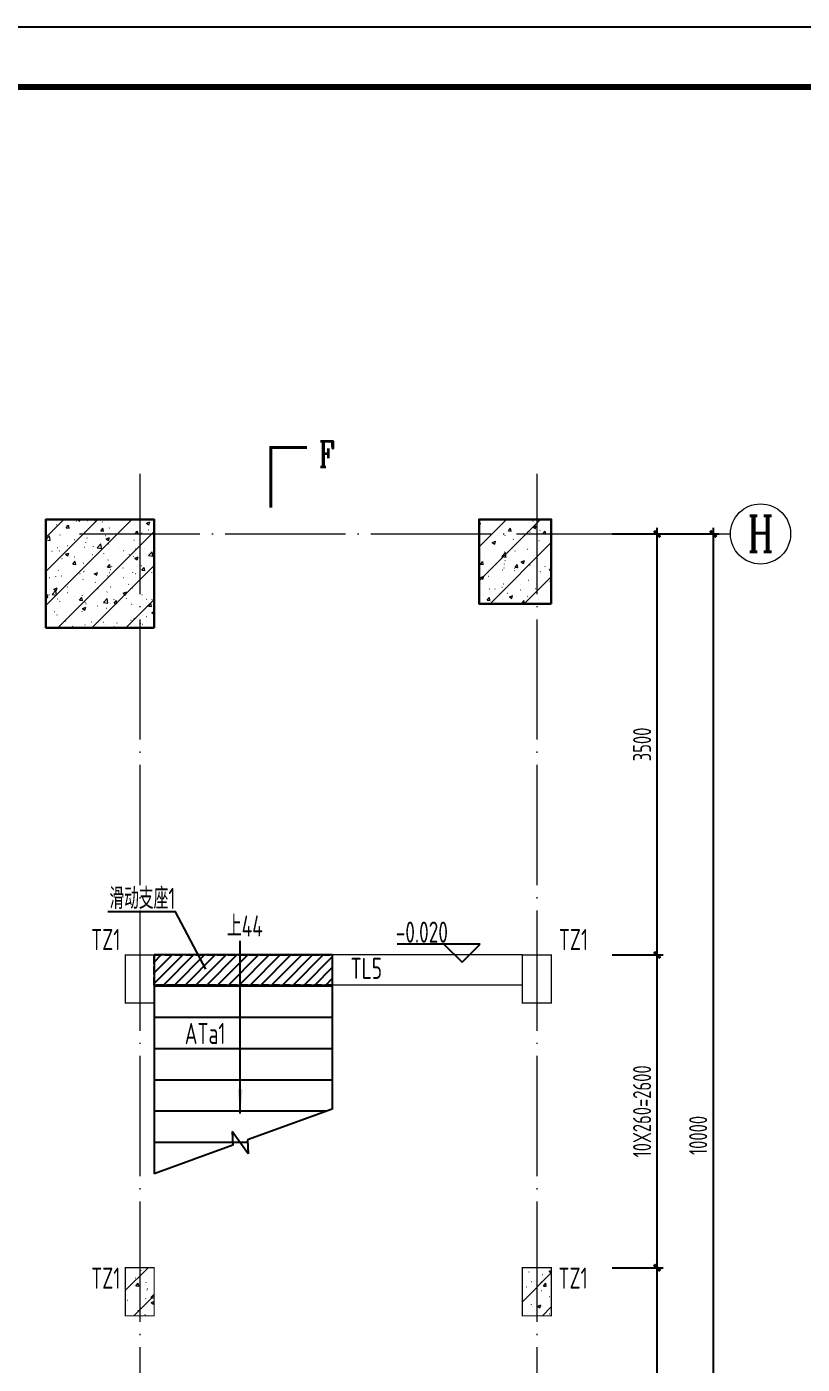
# Model space of a CAD drawing. Extents: x 56246 to 893198, y -950445 to -423535.
# Drawn here: x 493295 to 499740, y -471274 to -460155 of the extents above; entities that cross this region are included whole.
import ezdxf
from ezdxf.enums import TextEntityAlignment as Align

# ---------------------------------------------------------------- set-up
doc = ezdxf.new("R2010")
doc.units = 0
doc.header["$LTSCALE"] = 500
for name, pattern in [('CONTINOUS', [0]), ('DASH', [0.35, 0.25, -0.1]), ('DOTE', [2.42, 2, -0.2, 0.02, -0.2])]:
    doc.linetypes.add(name, pattern=pattern)
for name, color, linetype, lineweight in [('0S-板-上层柱线', 6, 'Continuous', 18), ('0S-柱-线', 50, 'Continuous', 30), ('0S-梁-线', 5, 'Continuous', 18), ('0S-楼梯-文字', 4, 'Continuous', 20), ('0S-轴线', 1, 'DOTE', 13), ('0S-轴线尺寸', 6, 'CONTINOUS', 18), ('0S-轴线编号', 6, 'CONTINOUS', 18), ('上层柱线', 6, 'Continuous', 18)]:
    doc.layers.add(name, color=color, linetype=linetype, lineweight=lineweight)
for name, color, linetype in [('PUB_DIM', 3, 'Continuous'), ('STAIR', 4, 'Continuous'), ('T-TK', 157, 'Continuous'), ('TEXT_LT', 90, 'Continuous'), ('照明平面标注层', 111, 'Continuous')]:
    doc.layers.add(name, color=color, linetype=linetype)
doc.styles.add('_TCH_LABEL', font='COMPLEX', dxfattribs={"bigfont": 'GBCBIG'})
doc.styles.add('TSSD_Axis', font='complex.shx', dxfattribs={"width": 0.7, "bigfont": 'hztxt.shx'})
doc.styles.add('TSSD_DIMENSION', font='tssdeng.shx', dxfattribs={"width": 0.7, "bigfont": 'Hztxt.shx'})
doc.styles.add('TSSD_Rein', font='Tssdeng.shx', dxfattribs={"width": 0.7, "bigfont": 'hztxt.shx'})
doc.dimstyles.new('TSSD_50_50', dxfattribs={"dimtxt": 150, "dimasz": 50, "dimexe": 50, "dimexo": 125, "dimgap": 50, "dimtad": 1, "dimdec": 0, "dimzin": 0, "dimdsep": 46, "dimtxsty": 'TSSD_DIMENSION', "dimblk": 'ARCHTICK', "dimblk1": 'ARCHTICK', "dimblk2": 'ARCHTICK', "dimcen": 0, "dimdle": 50, "dimclrt": 7, "dimadec": 0, "dimazin": 0, "dimtfac": 1, "dimtdec": 0, "dimtix": 1, "dimtmove": 2, "dimatfit": 3, "dimfxl": 1, "dimtolj": 1, "dimtzin": 0, "dimarcsym": 0})
pattern_1 = [(45, (176976.42, 5010.44), (-141.421356, 141.421356), []), (50, (176976.42, 5010.44), (286.90407, -25.10085), [30, -330]), (355, (176976.42, 5010.44), (-55.50053, 300.87685), [24, -264]), (100.4514, (177000.33, 5008.35), (231.40375, 275.77582), [25.49608, -280.45684]), (46.1842, (176976.42, 5090.44), (426.89642, -66.2076), [45, -495]), (96.6356, (177012, 5084.92), (373.86508, 389.64715), [38.2441, -420.6852]), (351.1842, (176976.4, 5090.44), (373.86478, 389.64744), [36, -396]), (21, (177016.42, 5070.44), (238.76282, -161.04756), [30, -330]), (326, (177016.42, 5070.44), (97.32613, 290.06002), [24, -264]), (71.4514, (177036.32, 5057.02), (336.08905, 129.0122), [25.49608, -280.45684]), (37.5, (176976.42, 5010.44), (4.863942, 133.157542), [2, -260.8, 2, -268, 2, -265]), (7.5, (176976.42, 5010.44), (105.227815, 157.764685), [2, -152.8, 2, -254.8, 2, -101]), (327.5, (176887.22, 5010.44), (213.528974, -9.021949), [2, -100, 2, -312, 2, -414]), (317.5, (176847.22, 5010.44), (233.27447, 40.04199), [2, -130, 2, -207.2, 2, -294])]
pattern_2 = [(45, (108593.12, 83553.43), (-141.421356, 141.421356), []), (50, (108593.12, 83553.43), (286.90407, -25.10085), [30, -330]), (355, (108593.12, 83553.43), (-55.50053, 300.87685), [24, -264]), (100.4514, (108617.03, 83551.34), (231.40375, 275.77582), [25.49608, -280.45684]), (46.1842, (108593.12, 83633.43), (426.89642, -66.2076), [45, -495]), (96.6356, (108628.7, 83627.9), (373.86508, 389.64715), [38.24412, -420.6852]), (351.1842, (108593.1, 83633.43), (373.86478, 389.64744), [36, -396]), (21, (108633.12, 83613.43), (238.76282, -161.04756), [30, -330]), (326, (108633.12, 83613.43), (97.32613, 290.06002), [24, -264]), (71.4514, (108653.02, 83600.01), (336.08905, 129.0122), [25.49608, -280.45684]), (37.5, (108593.12, 83553.43), (4.863942, 133.157542), [2, -260.8, 2, -268, 2, -265]), (7.5, (108593.12, 83553.43), (105.227815, 157.764685), [2, -152.8, 2, -254.8, 2, -101]), (327.5, (108503.92, 83553.43), (213.528974, -9.021949), [2, -100, 2, -312, 2, -414]), (317.5, (108463.92, 83553.43), (233.27447, 40.041993), [2, -130, 2, -207.2, 2, -294])]

# ---------------------------------------------------------------- blocks, each defined once
blk = doc.blocks.new('A0-DWF')
at = {"layer": 'T-TK'}
blk.add_line((0, 0), (118900, 0), dxfattribs=at)
at = {"layer": 'T-TK', "const_width": 100}
blk.add_lwpolyline([(2500, -83100), (117900, -83100), (117900, -1000), (2500, -1000)], close=True, dxfattribs=at)
blk = doc.blocks.new('_ArchTick')
at = {"color": 0, "linetype": 'ByBlock', "const_width": 0.5}
blk.add_lwpolyline([(-0.53, -0.53), (0.53, 0.53)], dxfattribs=at)
blk = doc.blocks.new('*D832')
at = {"layer": '0S-轴线尺寸', "color": 0, "lineweight": -2, "transparency": 16777216}
for p, q in [((498159, -464371), (499050, -464371)), ((499000, -464321), (499000, -474421)), ((498159, -474371), (499050, -474371))]:
    blk.add_line(p, q, dxfattribs=at)
at = {"layer": 'Defpoints', "color": 0, "transparency": 16777216}
for p in [(498034, -464371), (498034, -474371), (499000, -474371)]:
    blk.add_point(p, dxfattribs=at)
at = {"layer": '0S-轴线尺寸', "color": 0, "lineweight": -2, "transparency": 16777216, "xscale": 50, "yscale": 50, "zscale": 50}
for p, rotation in [((499000, -464371), 90), ((499000, -474371), 270)]:
    blk.add_blockref('_ArchTick', p, dxfattribs=dict(at, rotation=rotation))
at = {"layer": '0S-轴线尺寸', "color": 7, "transparency": 16777216, "insert": (498875, -469371), "char_height": 150, "attachment_point": 5, "rotation": 90, "style": 'TSSD_DIMENSION'}
blk.add_mtext('\\A1;10000', dxfattribs=at)
blk = doc.blocks.new('*D835')
at = {"layer": '0S-轴线尺寸', "color": 0, "lineweight": -2, "transparency": 16777216}
for p, q in [((498534, -474421), (498534, -470421)), ((498159, -470471), (498584, -470471)), ((498159, -474371), (498584, -474371))]:
    blk.add_line(p, q, dxfattribs=at)
at = {"layer": 'Defpoints', "color": 0, "transparency": 16777216}
for p in [(498034, -470471), (498534, -470471), (498034, -474371)]:
    blk.add_point(p, dxfattribs=at)
at = {"layer": '0S-轴线尺寸', "color": 0, "lineweight": -2, "transparency": 16777216, "xscale": 50, "yscale": 50, "zscale": 50}
for p, rotation in [((498534, -470471), 90), ((498534, -474371), 270)]:
    blk.add_blockref('_ArchTick', p, dxfattribs=dict(at, rotation=rotation))
at = {"layer": '0S-轴线尺寸', "color": 7, "transparency": 16777216, "insert": (498409, -472421), "char_height": 150, "attachment_point": 5, "rotation": 90, "style": 'TSSD_DIMENSION'}
blk.add_mtext('\\A1;3900', dxfattribs=at)
blk = doc.blocks.new('*D839')
at = {"layer": '0S-轴线尺寸', "color": 0, "lineweight": -2, "transparency": 16777216}
for p, q in [((498159, -464371), (498584, -464371)), ((498534, -467921), (498534, -464321)), ((498159, -467871), (498584, -467871))]:
    blk.add_line(p, q, dxfattribs=at)
at = {"layer": 'Defpoints', "color": 0, "transparency": 16777216}
for p in [(498034, -464371), (498534, -464371), (498034, -467871)]:
    blk.add_point(p, dxfattribs=at)
at = {"layer": '0S-轴线尺寸', "color": 0, "lineweight": -2, "transparency": 16777216, "xscale": 50, "yscale": 50, "zscale": 50}
for p, rotation in [((498534, -464371), 90), ((498534, -467871), 270)]:
    blk.add_blockref('_ArchTick', p, dxfattribs=dict(at, rotation=rotation))
at = {"layer": '0S-轴线尺寸', "color": 7, "transparency": 16777216, "insert": (498409, -466121), "char_height": 150, "attachment_point": 5, "rotation": 90, "style": 'TSSD_DIMENSION'}
blk.add_mtext('\\A1;3500', dxfattribs=at)
blk = doc.blocks.new('*D840')
at = {"layer": '0S-轴线尺寸', "color": 0, "lineweight": -2, "transparency": 16777216}
for p, q in [((498159, -467871), (498584, -467871)), ((498534, -470521), (498534, -467821)), ((498159, -470471), (498584, -470471))]:
    blk.add_line(p, q, dxfattribs=at)
at = {"layer": 'Defpoints', "color": 0, "transparency": 16777216}
for p in [(498034, -467871), (498534, -467871), (498034, -470471)]:
    blk.add_point(p, dxfattribs=at)
at = {"layer": '0S-轴线尺寸', "color": 0, "lineweight": -2, "transparency": 16777216, "xscale": 50, "yscale": 50, "zscale": 50}
for p, rotation in [((498534, -467871), 90), ((498534, -470471), 270)]:
    blk.add_blockref('_ArchTick', p, dxfattribs=dict(at, rotation=rotation))
at = {"layer": '0S-轴线尺寸', "color": 7, "transparency": 16777216, "insert": (498409, -469171), "char_height": 150, "attachment_point": 5, "rotation": 90, "style": 'TSSD_DIMENSION'}
blk.add_mtext('\\A1;10X260=2600', dxfattribs=at)
blk = doc.blocks.new('_ARROW')
blk.add_solid([(0, 0), (-1, 0.1), (-1, -0.1)])
blk = doc.blocks.new('ts_axno')
at = {"color": 0, "linetype": 'ByBlock', "lineweight": -2}
blk.add_circle((0, 0), 0.5, dxfattribs=at)
at = {"color": 0, "linetype": 'ByBlock', "lineweight": -2, "style": 'TSSD_Axis', "width": 0.7}
blk.add_attdef('A', text='', height=0.6, dxfattribs=at).set_placement((0, 0), align=Align.MIDDLE_CENTER)

msp = doc.modelspace()

# ---------------------------------------------------------------- hatches: boundary and pattern name
h = msp.add_hatch()
h.set_pattern_fill('ANSI31', color=256, scale=20)
h.set_pattern_definition([(45, (174560.89, 2270), (-44.9012806, 44.9012806), [])])
h.paths.add_polyline_path([(495834.0237, -468121.0176), (494354.0237, -468121.0176), (494354.0237, -467871.0176), (495834.0237, -467871.0176)])
at = {"layer": '上层柱线'}
h = msp.add_hatch(dxfattribs=at)
h.set_pattern_fill('钢筋混凝土', color=256, scale=40, pattern_type=2)
h.set_pattern_definition(pattern_2)
h.paths.add_polyline_path([(493454.0237, -465151.0176), (493454.0237, -464251.0176), (494354.0237, -464251.0176), (494354.0237, -465151.0176)])
h = msp.add_hatch(dxfattribs=at)
h.set_pattern_fill('钢筋混凝土', color=256, scale=40, pattern_type=2)
h.set_pattern_definition(pattern_2)
h.paths.add_polyline_path([(497654.0237, -464951.0176), (497654.0237, -464251.0176), (497054.0237, -464251.0176), (497054.0237, -464951.0176)])
h = msp.add_hatch(dxfattribs=at)
h.set_pattern_fill('钢筋混凝土', color=256, scale=40, pattern_type=2)
h.set_pattern_definition(pattern_1)
h.paths.add_polyline_path([(494114.0237, -470871.0176), (494354.0237, -470871.0176), (494354.0237, -470471.0176), (494114.0237, -470471.0176)])
h = msp.add_hatch(dxfattribs=at)
h.set_pattern_fill('钢筋混凝土', color=256, scale=40, pattern_type=2)
h.set_pattern_definition(pattern_1)
h.paths.add_polyline_path([(497414.0237, -470871.0176), (497654.0237, -470871.0176), (497654.0237, -470471.0176), (497414.0237, -470471.0176)])

# ---------------------------------------------------------------- linework, layer by layer
at = {"linetype": 'DASH', "ltscale": 0.5}
msp.add_lwpolyline([(495834.0237, -468121.0176), (494354.0237, -468121.0176), (494354.0237, -467871.0176), (495834.0237, -467871.0176)], close=True, dxfattribs=at)
at = {"layer": '0S-板-上层柱线', "const_width": 10}
for points in [[(494114.0237, -467871.0176), (494354.0237, -467871.0176), (494354.0237, -468271.0176), (494114.0237, -468271.0176)], [(497414.0237, -467871.0176), (497654.0237, -467871.0176), (497654.0237, -468271.0176), (497414.0237, -468271.0176)], [(494114.0237, -470471.0176), (494354.0237, -470471.0176), (494354.0237, -470871.0176), (494114.0237, -470871.0176)], [(497414.0237, -470471.0176), (497654.0237, -470471.0176), (497654.0237, -470871.0176), (497414.0237, -470871.0176)]]:
    msp.add_lwpolyline(points, close=True, dxfattribs=at)
at = {"layer": '0S-柱-线'}
for points in [[(494354.0237, -465151.0176), (494354.0237, -464251.0176), (493454.0237, -464251.0176), (493454.0237, -465151.0176)], [(497654.0237, -464951.0176), (497654.0237, -464251.0176), (497054.0237, -464251.0176), (497054.0237, -464951.0176)]]:
    msp.add_lwpolyline(points, close=True, dxfattribs=at)
at = {"layer": '0S-梁-线'}
for p, q in [((497414.0237, -467871.0176), (494354.0237, -467871.0176)), ((497414.0237, -468121.0176), (494354.0237, -468121.0176))]:
    msp.add_line(p, q, dxfattribs=at)
at = {"layer": '0S-楼梯-文字', "const_width": 25}
msp.add_lwpolyline([(495324.1469, -464153.7499), (495324.1469, -463653.7499), (495624.1469, -463653.7499)], dxfattribs=at)
at = {"layer": '0S-轴线'}
for p, q in [((494234.0237, -463871.0176), (494234.0237, -474871.0176)), ((497534.0237, -463871.0176), (497534.0237, -474871.0176)), ((493734.0237, -464371.0176), (498034.0237, -464371.0176))]:
    msp.add_line(p, q, dxfattribs=at)
at = {"layer": '0S-轴线编号'}
msp.add_line((498034.0237, -464371.0176), (499143.6896, -464371.0176), dxfattribs=at)
at = {"layer": 'PUB_DIM'}
for p, q in [((496912.7857, -467782.2566), (496372.7857, -467782.2566)), ((497062.7857, -467782.2566), (496762.7857, -467782.2566)), ((496762.7857, -467782.2566), (496912.7857, -467932.2566)), ((496912.7857, -467932.2566), (497062.7857, -467782.2566))]:
    msp.add_line(p, q, dxfattribs=at)
msp.add_lwpolyline([(495069.0237, -469188.3505), (495069.0237, -467752.416)], dxfattribs=at)
at = {"layer": 'STAIR'}
for p, q in [((495834.0237, -467871.0176), (494354.0237, -467871.0176)), ((494354.0237, -467871.0176), (494354.0237, -469691.0176)), ((495834.0237, -467871.0176), (495834.0237, -469152.8358)), ((495834.0237, -468131.0176), (494354.0237, -468131.0176)), ((495834.0237, -468391.0176), (494354.0237, -468391.0176)), ((495834.0237, -468651.0176), (494354.0237, -468651.0176)), ((495834.0237, -468911.0176), (494354.0237, -468911.0176)), ((495784.0237, -469171.0176), (494354.0237, -469171.0176)), ((495834.0237, -469152.8358), (495130.1103, -469408.8043)), ((495131.0153, -469431.0176), (494354.0237, -469431.0176)), ((495003.2382, -469337.8926), (495007.9371, -469453.2309)), ((495134.8093, -469524.1426), (495003.2382, -469337.8926)), ((495130.1103, -469408.8043), (495134.8093, -469524.1426)), ((495007.9371, -469453.2309), (494354.0237, -469691.0176))]:
    msp.add_line(p, q, dxfattribs=at)
at = {"layer": 'TEXT_LT'}
msp.add_lwpolyline([(494784.0321, -467989.3396), (494530.7601, -467512.5239), (493970.3814, -467512.5239)], dxfattribs=at)
at = {"layer": '上层柱线'}
msp.add_lwpolyline([(497654.0237, -464951.0176), (497654.0237, -464251.0176), (497054.0237, -464251.0176), (497054.0237, -464951.0176)], close=True, dxfattribs=at)

# ---------------------------------------------------------------- block references
at = {"layer": '0S-轴线编号'}
ref = msp.add_blockref('ts_axno', (499393.6896, -464371.0176), dxfattribs=dict(at, xscale=500, yscale=500, zscale=500))
ref.add_attrib('18', 'H', dxfattribs={"height": 300, "style": 'TSSD_Axis', "width": 0.7}).set_placement((499393.6896, -464371.0176), align=Align.MIDDLE_CENTER)
at = {"layer": 'PUB_DIM', "xscale": 200, "yscale": 200, "zscale": 200, "rotation": 270}
msp.add_blockref('_ARROW', (495069.0237, -469188.3505), dxfattribs=at)
at = {"layer": '照明平面标注层', "xscale": 0.5, "yscale": 0.5, "zscale": 0.5}
msp.add_blockref('A0-DWF', (487213.4361, -460154.8059), dxfattribs=at)

# ---------------------------------------------------------------- texts
at = {"layer": '0S-楼梯-文字'}
for s, height, style, width, p in [('F', 212.5, '_TCH_LABEL', 0.705882, (495722.8317, -463812.6785)), ('上44', 175, 'TSSD_Rein', 0.7, (494958.807, -467717.7932)), ('TZ1', 175, 'TSSD_Rein', 0.7, (493830.1147, -467830.4957)), ('TZ1', 175, 'TSSD_Rein', 0.7, (497717.0025, -467830.4957)), ('TL5', 175, 'TSSD_Rein', 0.7, (495986.4334, -468069.8121)), ('TZ1', 175, 'TSSD_Rein', 0.7, (493830.3096, -470645.0954)), ('TZ1', 175, 'TSSD_Rein', 0.7, (497713.6877, -470645.0954))]:
    msp.add_text(s, height=height, dxfattribs=dict(at, style=style, width=width)).set_placement(p)
at = {"layer": '0S-楼梯-文字', "style": 'TSSD_Rein', "width": 0.7}
msp.add_text('-0.020', height=175, dxfattribs=at).set_placement((496578.6833, -467681.4043), align=Align.MIDDLE)
at = {"layer": 'TEXT_LT', "style": 'TSSD_Rein', "width": 0.7}
msp.add_text('滑动支座1', height=175, rotation=0.00000003, dxfattribs=at).set_placement((493982.1307, -467488.7168, 33.9))
msp.add_text('ATa1', height=175, dxfattribs=at).set_placement((494608.5245, -468611.0058))

# ---------------------------------------------------------------- dimensions: what is measured, and where the dimension line sits
at = {"layer": '0S-轴线尺寸'}
dim = msp.add_linear_dim(base=(498999.5051, -474371.0176), p1=(498034.0237, -464371.0176), p2=(498034.0237, -474371.0176), angle=270, dimstyle='TSSD_50_50', dxfattribs=at)
dim.commit()
dim.dimension.update_dxf_attribs({"geometry": '*D832', "text_midpoint": (498874.5051, -469371.0176)})
for p1, p2, picture, middle in [((498034.0237, -467871.0176), (498034.0237, -464371.0176), '*D839', (498409.0237, -466121.0176)), ((498034.0237, -474371.0176), (498034.0237, -470471.0176), '*D835', (498409.0237, -472421.0176))]:
    dim = msp.add_aligned_dim(p1=p1, p2=p2, distance=-500, dimstyle='TSSD_50_50', dxfattribs=at)
    dim.commit()
    dim.dimension.update_dxf_attribs({"geometry": picture, "text_midpoint": middle})
dim = msp.add_aligned_dim(p1=(498034.0237, -470471.0176), p2=(498034.0237, -467871.0176), distance=-500, text='10X260=<>', dimstyle='TSSD_50_50', dxfattribs=at)
dim.commit()
dim.dimension.update_dxf_attribs({"geometry": '*D840', "text_midpoint": (498409.0237, -469171.0176)})

doc.saveas('drawing.dxf')
